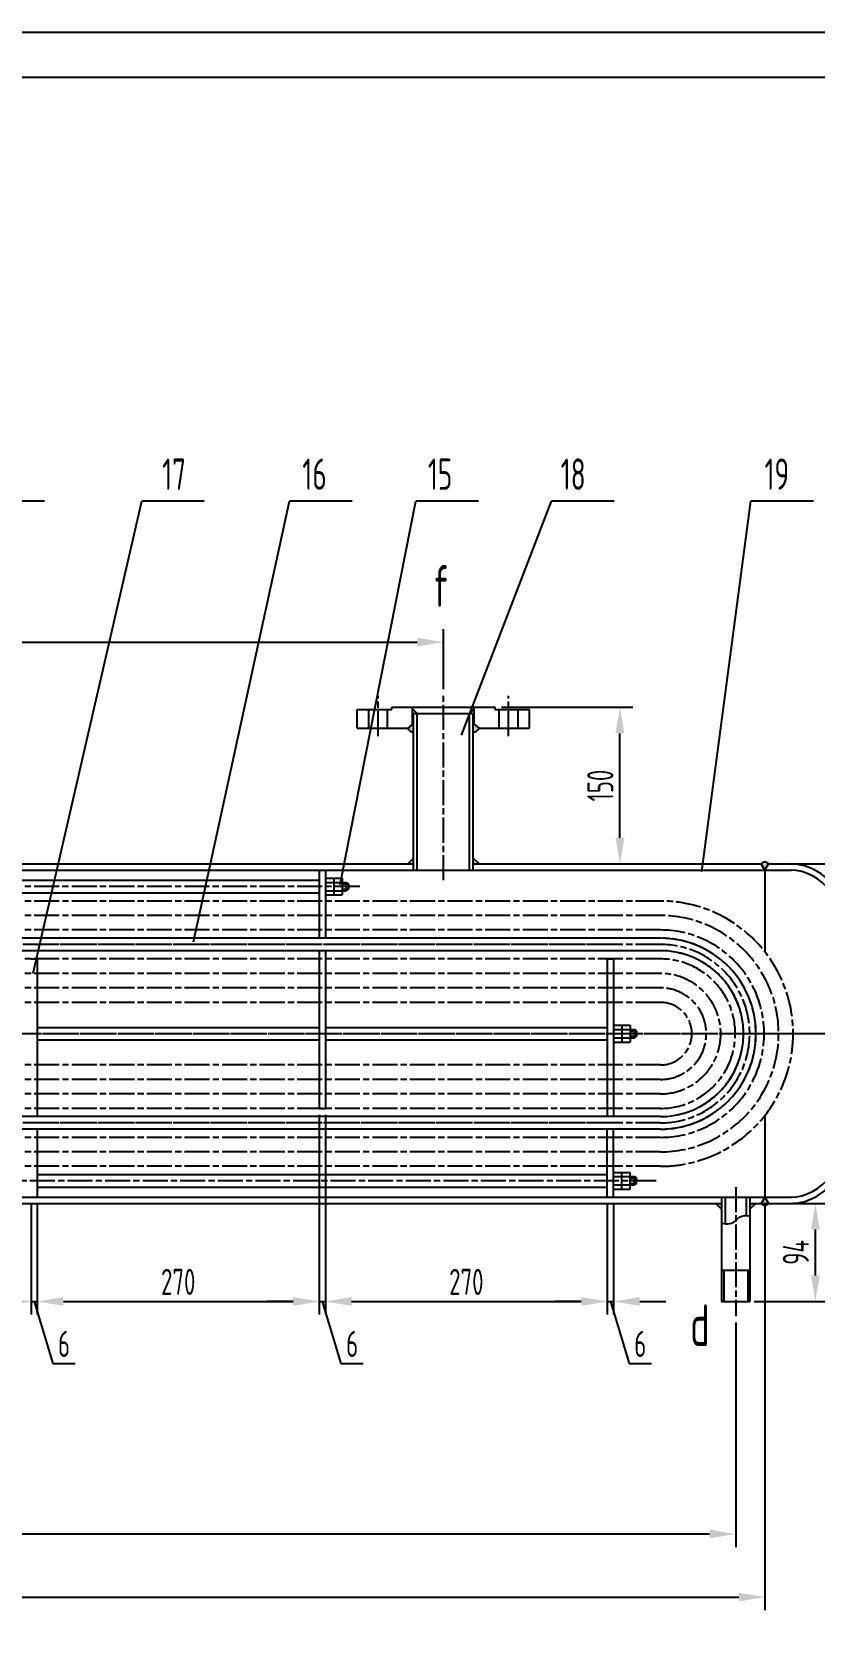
# Model space of a CAD drawing. Extents: x 1875 to 8428, y 2369 to 7964.
# Drawn here: x 3918 to 4668, y 6427 to 7964 of the extents above; entities that cross this region are included whole.
import ezdxf

# ---------------------------------------------------------------- set-up
doc = ezdxf.new("R2010")
doc.units = 0
doc.linetypes.add('ACAD_ISO08W100', pattern=[36, 24, -3, 6, -3])
doc.layers.get('DEFPOINTS').update_dxf_attribs({"linetype": 'CONTINUOUS'})
for name, color, linetype in [('中心线', 1, 'ACAD_ISO08W100'), ('实线', 6, 'CONTINUOUS'), ('文本', 4, 'CONTINUOUS'), ('标注', 3, 'CONTINUOUS')]:
    doc.layers.add(name, color=color, linetype=linetype)
doc.styles.get("Standard").update_dxf_attribs({"font": 'isocp.shx', "width": 0.707, "bigfont": 'hztxt.shx'})
doc.dimstyles.new('ISO-25', dxfattribs={"dimtxt": 2.5, "dimasz": 2.5, "dimexe": 1.25, "dimexo": 0.625, "dimtad": 1, "dimtxsty": 'STANDARD', "dimcen": 2.5, "dimazin": 3, "dimtfac": 1, "dimtmove": 0, "dimatfit": 3})

# ---------------------------------------------------------------- blocks, each defined once
blk = doc.blocks.new('*D2')
at = {"layer": 'DEFPOINTS', "color": 0}
for p in [(3092.1, 6783), (4592.1, 6735.1), (4592.1, 6526.4)]:
    blk.add_point(p, dxfattribs=at)
at = {"layer": '标注', "color": 3}
for p, q in [((3092.1, 6776.7), (3092.1, 6513.9)), ((4592.1, 6728.8), (4592.1, 6513.9)), ((3117.1, 6526.4), (4567.1, 6526.4))]:
    blk.add_line(p, q, dxfattribs=at)
for points in [[(3117.1, 6530.5), (3117.1, 6522.2), (3092.1, 6526.4)], [(4567.1, 6530.5), (4567.1, 6522.2), (4592.1, 6526.4)]]:
    blk.add_solid(points, dxfattribs=at)
at = {"layer": '标注', "color": 4, "insert": (3845.7, 6545.1), "char_height": 25, "attachment_point": 5}
blk.add_mtext('1500', dxfattribs=at)
blk = doc.blocks.new('*D4')
at = {"layer": 'DEFPOINTS', "color": 0}
for p in [(4312.1, 7380.4), (4312.1, 7329), (3092.1, 7228)]:
    blk.add_point(p, dxfattribs=at)
at = {"layer": '标注', "color": 3}
for p, q in [((3092.1, 7234.2), (3092.1, 7392.9)), ((3117.1, 7380.4), (4287.1, 7380.4)), ((4312.1, 7335.2), (4312.1, 7392.9))]:
    blk.add_line(p, q, dxfattribs=at)
for points in [[(3117.1, 7384.5), (3117.1, 7376.2), (3092.1, 7380.4)], [(4287.1, 7384.5), (4287.1, 7376.2), (4312.1, 7380.4)]]:
    blk.add_solid(points, dxfattribs=at)
at = {"layer": '标注', "color": 4, "insert": (3702.1, 7399.1), "char_height": 25, "attachment_point": 5}
blk.add_mtext('1220', dxfattribs=at)
blk = doc.blocks.new('*D5')
at = {"layer": 'DEFPOINTS', "color": 0}
for p in [(4620.1, 6849), (3092.1, 6776.7), (4620.1, 6466)]:
    blk.add_point(p, dxfattribs=at)
at = {"layer": '标注', "color": 3}
for p, q in [((4620.1, 6842.7), (4620.1, 6453.5)), ((3092.1, 6770.5), (3092.1, 6453.5)), ((3117.1, 6466), (4595.1, 6466))]:
    blk.add_line(p, q, dxfattribs=at)
for points in [[(3117.1, 6470.2), (3117.1, 6461.8), (3092.1, 6466)], [(4595.1, 6470.2), (4595.1, 6461.8), (4620.1, 6466)]]:
    blk.add_solid(points, dxfattribs=at)
at = {"layer": '标注', "color": 4, "insert": (3856.1, 6484.8), "char_height": 25, "attachment_point": 5}
blk.add_mtext('1528', dxfattribs=at)
blk = doc.blocks.new('*D11')
at = {"layer": 'DEFPOINTS', "color": 0}
for p in [(3917.1, 6849), (3923.1, 6849), (3923.1, 6749)]:
    blk.add_point(p, dxfattribs=at)
at = {"layer": '标注', "color": 3}
for p, q in [((3917.1, 6842.7), (3917.1, 6736.5)), ((3923.1, 6842.7), (3923.1, 6736.5)), ((3892.1, 6749), (3867.1, 6749)), ((3917.1, 6749), (3923.1, 6749)), ((3917.1, 6749), (3923.1, 6749)), ((3920.1, 6749), (3937.9, 6689.7)), ((3948.1, 6749), (3973.1, 6749)), ((3937.9, 6689.7), (3959.4, 6689.7))]:
    blk.add_line(p, q, dxfattribs=at)
for points in [[(3892.1, 6753.2), (3892.1, 6744.9), (3917.1, 6749)], [(3948.1, 6753.2), (3948.1, 6744.9), (3923.1, 6749)]]:
    blk.add_solid(points, dxfattribs=at)
at = {"layer": '标注', "color": 4, "insert": (3948.7, 6708.4), "char_height": 25, "attachment_point": 5}
blk.add_mtext('6', dxfattribs=at)
blk = doc.blocks.new('*D12')
at = {"layer": 'DEFPOINTS', "color": 0}
for p in [(4193.1, 6933.9), (3923.1, 6849), (4193.1, 6749)]:
    blk.add_point(p, dxfattribs=at)
at = {"layer": '标注', "color": 3}
for p, q in [((4193.1, 6927.7), (4193.1, 6736.5)), ((3923.1, 6842.7), (3923.1, 6736.5)), ((3948.1, 6749), (4168.1, 6749))]:
    blk.add_line(p, q, dxfattribs=at)
for points in [[(3948.1, 6753.2), (3948.1, 6744.9), (3923.1, 6749)], [(4168.1, 6753.2), (4168.1, 6744.9), (4193.1, 6749)]]:
    blk.add_solid(points, dxfattribs=at)
at = {"layer": '标注', "color": 4, "insert": (4058.1, 6767.8), "char_height": 25, "attachment_point": 5}
blk.add_mtext('270', dxfattribs=at)
blk = doc.blocks.new('*D13')
at = {"layer": 'DEFPOINTS', "color": 0}
for p in [(4193.1, 6933.9), (4199.1, 6933.9), (4199.1, 6749)]:
    blk.add_point(p, dxfattribs=at)
at = {"layer": '标注', "color": 3}
for p, q in [((4193.1, 6927.7), (4193.1, 6736.5)), ((4199.1, 6927.7), (4199.1, 6736.5)), ((4168.1, 6749), (4143.1, 6749)), ((4193.1, 6749), (4199.1, 6749)), ((4193.1, 6749), (4199.1, 6749)), ((4196.1, 6749), (4213.9, 6689.7)), ((4224.1, 6749), (4249.1, 6749)), ((4213.9, 6689.7), (4235.4, 6689.7))]:
    blk.add_line(p, q, dxfattribs=at)
for points in [[(4168.1, 6753.2), (4168.1, 6744.9), (4193.1, 6749)], [(4224.1, 6753.2), (4224.1, 6744.9), (4199.1, 6749)]]:
    blk.add_solid(points, dxfattribs=at)
at = {"layer": '标注', "color": 4, "insert": (4224.7, 6708.4), "char_height": 25, "attachment_point": 5}
blk.add_mtext('6', dxfattribs=at)
blk = doc.blocks.new('*D14')
at = {"layer": 'DEFPOINTS', "color": 0}
for p in [(4199.1, 6933.9), (4469.1, 6849), (4469.1, 6749)]:
    blk.add_point(p, dxfattribs=at)
at = {"layer": '标注', "color": 3}
for p, q in [((4199.1, 6927.7), (4199.1, 6736.5)), ((4469.1, 6842.7), (4469.1, 6736.5)), ((4224.1, 6749), (4444.1, 6749))]:
    blk.add_line(p, q, dxfattribs=at)
for points in [[(4224.1, 6753.2), (4224.1, 6744.9), (4199.1, 6749)], [(4444.1, 6753.2), (4444.1, 6744.9), (4469.1, 6749)]]:
    blk.add_solid(points, dxfattribs=at)
at = {"layer": '标注', "color": 4, "insert": (4334.1, 6767.8), "char_height": 25, "attachment_point": 5}
blk.add_mtext('270', dxfattribs=at)
blk = doc.blocks.new('*D15')
at = {"layer": 'DEFPOINTS', "color": 0}
for p in [(4469.1, 6849), (4475.1, 6849), (4475.1, 6749)]:
    blk.add_point(p, dxfattribs=at)
at = {"layer": '标注', "color": 3}
for p, q in [((4469.1, 6842.7), (4469.1, 6736.5)), ((4475.1, 6842.7), (4475.1, 6736.5)), ((4444.1, 6749), (4419.1, 6749)), ((4469.1, 6749), (4475.1, 6749)), ((4469.1, 6749), (4475.1, 6749)), ((4472.1, 6749), (4489.9, 6689.7)), ((4500.1, 6749), (4525.1, 6749)), ((4489.9, 6689.7), (4511.4, 6689.7))]:
    blk.add_line(p, q, dxfattribs=at)
for points in [[(4444.1, 6753.2), (4444.1, 6744.9), (4469.1, 6749)], [(4500.1, 6753.2), (4500.1, 6744.9), (4475.1, 6749)]]:
    blk.add_solid(points, dxfattribs=at)
at = {"layer": '标注', "color": 4, "insert": (4500.7, 6708.4), "char_height": 25, "attachment_point": 5}
blk.add_mtext('6', dxfattribs=at)
blk = doc.blocks.new('*D16')
at = {"layer": 'DEFPOINTS', "color": 0}
for p in [(4361.6, 7318), (4481.2, 7318), (4340.6, 7168)]:
    blk.add_point(p, dxfattribs=at)
at = {"layer": '标注', "color": 3}
for p, q in [((4367.8, 7318), (4493.7, 7318)), ((4481.2, 7193), (4481.2, 7293)), ((4346.8, 7168), (4493.7, 7168))]:
    blk.add_line(p, q, dxfattribs=at)
for points in [[(4477, 7293), (4485.4, 7293), (4481.2, 7318)], [(4477, 7193), (4485.4, 7193), (4481.2, 7168)]]:
    blk.add_solid(points, dxfattribs=at)
at = {"layer": '标注', "color": 4, "insert": (4462.4, 7243), "char_height": 25, "attachment_point": 5, "rotation": 90}
blk.add_mtext('150', dxfattribs=at)
blk = doc.blocks.new('*D19')
at = {"layer": 'DEFPOINTS', "color": 0}
for p in [(4611.2, 6843), (4668.4, 6843), (4603.6, 6749)]:
    blk.add_point(p, dxfattribs=at)
at = {"layer": '标注', "color": 3}
for p, q in [((4617.5, 6843), (4680.9, 6843)), ((4668.4, 6774), (4668.4, 6818)), ((4609.8, 6749), (4680.9, 6749))]:
    blk.add_line(p, q, dxfattribs=at)
for points in [[(4664.3, 6818), (4672.6, 6818), (4668.4, 6843)], [(4664.3, 6774), (4672.6, 6774), (4668.4, 6749)]]:
    blk.add_solid(points, dxfattribs=at)
at = {"layer": '标注', "color": 4, "insert": (4649.7, 6796), "char_height": 25, "attachment_point": 5, "rotation": 90}
blk.add_mtext('94', dxfattribs=at)
blk = doc.blocks.new('*D24')
at = {"layer": 'DEFPOINTS', "color": 0}
for p in [(4616.6, 7168), (4839, 7168), (4616.6, 6843)]:
    blk.add_point(p, dxfattribs=at)
at = {"layer": '标注', "color": 3}
for p, q in [((4622.9, 7168), (4851.5, 7168)), ((4839, 6868), (4839, 7143)), ((4622.9, 6843), (4851.5, 6843))]:
    blk.add_line(p, q, dxfattribs=at)
for points in [[(4834.8, 7143), (4843.1, 7143), (4839, 7168)], [(4834.8, 6868), (4843.1, 6868), (4839, 6843)]]:
    blk.add_solid(points, dxfattribs=at)
at = {"layer": '标注', "color": 4, "insert": (4820.2, 7005.5), "char_height": 25, "attachment_point": 5, "rotation": 90}
blk.add_mtext('%%c325x6', dxfattribs=at)

msp = doc.modelspace()

# ---------------------------------------------------------------- hatches: boundary and pattern name
at = {"layer": '实线'}
h = msp.add_hatch(color=7, dxfattribs=at)
h.paths.add_polyline_path([(4282.586, 7316.47), (4282.586, 7311.97), (4287.086, 7311.97)])
h.paths.add_polyline_path([(4341.586, 7316.47), (4337.086, 7311.97), (4341.586, 7311.97)])
h = msp.add_hatch(color=7, dxfattribs=at)
h.paths.add_polyline_path([(4283.586, 7301.887), (4282.586, 7301.887), (4277.919, 7297.97, 0.21953224), (4283.586, 7293.784)])
h.paths.add_polyline_path([(4340.586, 7293.784, 0.21953224), (4346.254, 7297.97), (4341.586, 7301.887), (4340.586, 7301.887)])
h = msp.add_hatch(color=7, dxfattribs=at)
h.paths.add_polyline_path([(4283.586, 7167.97), (4277.93, 7167.97), (4283.586, 7173.627)])
h.paths.add_polyline_path([(4346.243, 7167.97), (4340.586, 7167.97), (4340.586, 7173.627)])
h = msp.add_hatch(color=7, dxfattribs=at)
h.paths.add_polyline_path([(4623.55, 7167.97), (4623.311, 7167.97, 0.56477012), (4616.622, 7167.97), (4620.086, 7161.97)])
h.paths.add_polyline_path([(4620.086, 6848.97), (4616.622, 6842.97, 0.58529283), (4623.429, 6843.181)])
h = msp.add_hatch(color=7, dxfattribs=at)
h.paths.add_polyline_path([(4578.586, 6837.314), (4572.93, 6842.97), (4578.586, 6842.97)])
h.paths.add_polyline_path([(4605.586, 6837.314), (4605.586, 6842.97), (4611.243, 6842.97)])

# ---------------------------------------------------------------- linework, layer by layer
at = {"layer": '中心线', "color": 7}
for p, q in [((4249.586, 7290.406), (4249.586, 7328.954)), ((4312.086, 7152.33), (4312.086, 7328.954)), ((4374.586, 7290.406), (4374.586, 7328.954)), ((4232.062, 7146.33), (3058.086, 7146.33)), ((4520.086, 7132.47), (3058.086, 7132.47)), ((4520.086, 7118.61), (3058.086, 7118.61)), ((4520.086, 7118.61), (3058.086, 7118.61)), ((4520.086, 7104.75), (3058.086, 7104.75)), ((4473.122, 7090.89), (3011.122, 7090.89)), ((4520.086, 7090.89), (3058.086, 7090.89)), ((4520.086, 7077.03), (3058.086, 7077.03)), ((4520.086, 7063.17), (3058.086, 7063.17)), ((4520.086, 7049.31), (3058.086, 7049.31)), ((4520.086, 7035.45), (3058.086, 7035.45)), ((2884.094, 7005.47), (4725.552, 7005.47)), ((2931.058, 7005.47), (4772.516, 7005.47)), ((4520.086, 6975.49), (3058.086, 6975.49)), ((4520.086, 6961.63), (3058.086, 6961.63)), ((4520.086, 6947.77), (3058.086, 6947.77)), ((4520.086, 6947.77), (3058.086, 6947.77)), ((4473.122, 6920.05), (3011.122, 6920.05)), ((4520.086, 6933.91), (3058.086, 6933.91)), ((4520.086, 6920.05), (3058.086, 6920.05)), ((4520.086, 6906.19), (3058.086, 6906.19)), ((4520.086, 6906.19), (3058.086, 6906.19)), ((4520.086, 6892.33), (3058.086, 6892.33)), ((4520.086, 6892.33), (3058.086, 6892.33)), ((4520.086, 6878.47), (3058.086, 6878.47)), ((4516.044, 6864.61), (3058.086, 6864.61)), ((4592.086, 6858.61), (4592.086, 6735.093))]:
    msp.add_line(p, q, dxfattribs=at)
for radius in [127, 113.14, 99.28, 91.42, 85.42, 79.42, 71.56, 57.7, 43.84, 29.98]:
    msp.add_arc((4520.086, 7005.47), radius, 270, 90, dxfattribs=at)
at = {"layer": '实线', "color": 7}
for p, q in [((4229.586, 7315.97), (4262.586, 7315.97)), ((4229.586, 7297.97), (4229.586, 7315.97)), ((4240.586, 7297.97), (4240.586, 7315.97)), ((4258.586, 7297.97), (4258.586, 7315.97)), ((4262.586, 7317.97), (4361.586, 7317.97)), ((4262.586, 7315.97), (4262.586, 7317.97)), ((4282.586, 7301.887), (4282.586, 7317.97)), ((4282.586, 7316.47), (4287.086, 7311.97)), ((4282.586, 7311.97), (4341.586, 7311.97)), ((4283.586, 7161.97), (4283.586, 7311.97)), ((4287.086, 7161.97), (4287.086, 7311.97)), ((4341.586, 7316.47), (4337.086, 7311.97)), ((4337.086, 7161.97), (4337.086, 7311.97)), ((4340.586, 7161.97), (4340.586, 7311.97)), ((4341.586, 7301.887), (4341.586, 7317.97)), ((4361.586, 7315.97), (4361.586, 7317.97)), ((4361.586, 7315.97), (4394.586, 7315.97)), ((4365.586, 7297.97), (4365.586, 7315.97)), ((4383.586, 7297.97), (4383.586, 7315.97)), ((4394.586, 7297.97), (4394.586, 7315.97)), ((4229.586, 7297.97), (4277.919, 7297.97)), ((4282.586, 7301.887), (4277.919, 7297.97)), ((4282.586, 7301.887), (4283.586, 7301.887)), ((4341.586, 7301.887), (4340.586, 7301.887)), ((4341.586, 7301.887), (4346.254, 7297.97)), ((4346.254, 7297.97), (4394.586, 7297.97)), ((3220.586, 7167.97), (4283.586, 7167.97)), ((4277.93, 7167.97), (4283.586, 7173.627)), ((4346.243, 7167.97), (4340.586, 7173.627)), ((4340.586, 7167.97), (4616.622, 7167.97)), ((4620.086, 7161.97), (4616.622, 7167.97)), ((4620.086, 7161.97), (4623.55, 7167.97)), ((4623.311, 7167.97), (4645.086, 7167.97)), ((3104.396, 7161.97), (4645.086, 7161.97)), ((3647.086, 7152.33), (4193.086, 7152.33)), ((4193.086, 7161.97), (4193.086, 7096.89)), ((4199.086, 7161.97), (4199.086, 7096.89)), ((4199.086, 7154.33), (4215.086, 7154.33)), ((4199.086, 7150.33), (4219.086, 7150.33)), ((4207.086, 7154.33), (4207.086, 7138.33)), ((4215.086, 7154.33), (4215.086, 7138.33)), ((4219.086, 7150.33), (4219.086, 7142.33)), ((4219.086, 7150.33), (4221.086, 7148.83)), ((4620.086, 7161.97), (4620.086, 7083.758)), ((3647.086, 7140.33), (4193.086, 7140.33)), ((4199.086, 7142.33), (4219.086, 7142.33)), ((4199.086, 7138.33), (4215.086, 7138.33)), ((4215.086, 7148.83), (4221.086, 7148.83)), ((4215.086, 7143.83), (4221.086, 7143.83)), ((4219.086, 7142.33), (4221.086, 7143.83)), ((4221.086, 7148.83), (4221.086, 7143.83)), ((4473.122, 7096.89), (3013.122, 7096.89)), ((4520.086, 7096.89), (3060.086, 7096.89)), ((4473.122, 7084.89), (3013.122, 7084.89)), ((4520.086, 7084.89), (3060.086, 7084.89)), ((3917.086, 7077.03), (3923.086, 7077.03)), ((3923.086, 7077.03), (3923.086, 6926.05)), ((4193.086, 7084.89), (4193.086, 6933.91)), ((4199.086, 7084.89), (4199.086, 6933.91)), ((4469.086, 7077.03), (4469.086, 6926.05)), ((4469.086, 7077.03), (4475.086, 7077.03)), ((4475.086, 7077.03), (4475.086, 6926.05)), ((3923.086, 7011.47), (4193.086, 7011.47)), ((4199.086, 7011.47), (4469.086, 7011.47)), ((4475.086, 7013.47), (4491.086, 7013.47)), ((4483.086, 7013.47), (4483.086, 6997.47)), ((4491.086, 7013.47), (4491.086, 6997.47)), ((3923.086, 6999.47), (4193.086, 6999.47)), ((4199.086, 6999.47), (4469.086, 6999.47)), ((4475.086, 7009.47), (4495.086, 7009.47)), ((4475.086, 7001.47), (4495.086, 7001.47)), ((4475.086, 6997.47), (4491.086, 6997.47)), ((4491.086, 7007.97), (4497.086, 7007.97)), ((4491.086, 7002.97), (4497.086, 7002.97)), ((4495.086, 7009.47), (4495.086, 7001.47)), ((4495.086, 7009.47), (4497.086, 7007.97)), ((4495.086, 7001.47), (4497.086, 7002.97)), ((4497.086, 7007.97), (4497.086, 7002.97)), ((3995.086, 6926.05), (3060.086, 6926.05)), ((4473.122, 6926.05), (3948.122, 6926.05)), ((4520.086, 6926.05), (3995.086, 6926.05)), ((4193.086, 6933.91), (4199.086, 6933.91)), ((4620.086, 6927.183), (4620.086, 6848.97)), ((3995.086, 6914.05), (3060.086, 6914.05)), ((3923.086, 6914.05), (3923.086, 6848.97)), ((4473.122, 6914.05), (3948.122, 6914.05)), ((4520.086, 6914.05), (3995.086, 6914.05)), ((4469.086, 6848.97), (4469.086, 6914.05)), ((4475.086, 6848.97), (4475.086, 6914.05)), ((3923.086, 6870.61), (4469.086, 6870.61)), ((3923.086, 6858.61), (4469.086, 6858.61)), ((4475.086, 6872.61), (4491.086, 6872.61)), ((4475.086, 6868.61), (4495.086, 6868.61)), ((4475.086, 6860.61), (4495.086, 6860.61)), ((4483.086, 6856.61), (4483.086, 6872.61)), ((4491.086, 6856.61), (4491.086, 6872.61)), ((4491.086, 6867.11), (4497.086, 6867.11)), ((4491.086, 6862.11), (4497.086, 6862.11)), ((4495.086, 6860.61), (4495.086, 6868.61)), ((4495.086, 6868.61), (4497.086, 6867.11)), ((4495.086, 6860.61), (4497.086, 6862.11)), ((4497.086, 6862.11), (4497.086, 6867.11)), ((3102.086, 6848.97), (4645.086, 6848.97)), ((3235.586, 6842.97), (4578.586, 6842.97)), ((4475.086, 6856.61), (4491.086, 6856.61)), ((4572.93, 6842.97), (4578.586, 6837.314)), ((4578.586, 6848.97), (4578.586, 6748.97)), ((4582.086, 6848.97), (4582.086, 6823.474)), ((4602.086, 6848.97), (4602.086, 6831.282)), ((4605.586, 6848.97), (4605.586, 6748.97)), ((4611.243, 6842.97), (4605.586, 6837.314)), ((4605.586, 6842.97), (4616.622, 6842.97)), ((4620.086, 6848.97), (4616.622, 6842.97)), ((4620.086, 6848.97), (4623.55, 6842.97)), ((4623.55, 6842.97), (4645.086, 6842.97)), ((4578.586, 6778.97), (4605.586, 6778.97)), ((4580.586, 6778.97), (4580.586, 6748.97)), ((4603.586, 6778.97), (4603.586, 6748.97)), ((4578.586, 6748.97), (4605.586, 6748.97))]:
    msp.add_line(p, q, dxfattribs=at)
for centre, radius, start, end in [((4285.29, 7302.02), 8.41, 208.783254, 258.310665), ((4338.882, 7302.02), 8.41, 281.689335, 331.216746), ((4619.967, 7165.954), 3.905, 29.223173, 148.912927), ((4520.086, 7005.47), 91.42, 270, 90), ((4520.086, 7005.47), 79.42, 270, 90), ((4619.967, 6844.987), 3.905, 211.087073, 330.776827)]:
    msp.add_arc(centre, radius, start, end, dxfattribs=at)
msp.add_ellipse((4645.086, 7005.47), major_axis=(0, 156.5), ratio=0.5, start_param=3.14159265, end_param=6.28318531, dxfattribs=at)
for points, knots in [([(4645.086, 6842.97), (4648.249, 6842.97), (4651.411, 6843.304), (4657.661, 6844.623), (4660.749, 6845.608), (4666.796, 6848.189), (4669.756, 6849.785), (4678.207, 6855.299), (4683.478, 6859.992), (4693.306, 6871.212), (4697.866, 6877.743), (4706.173, 6892.375), (4709.921, 6900.477), (4716.498, 6917.945), (4719.327, 6927.31), (4723.974, 6946.942), (4725.791, 6957.208), (4728.352, 6978.24), (4729.094, 6989.006), (4729.478, 7010.612), (4729.119, 7021.453), (4727.312, 7042.782), (4725.865, 7053.27), (4721.932, 7073.481), (4719.447, 7083.204), (4713.523, 7101.509), (4710.084, 7110.091), (4702.357, 7125.783), (4698.068, 7132.894), (4688.748, 7145.367), (4683.715, 7150.73), (4674.453, 7158.267), (4670.373, 7160.91), (4661.936, 7165.004), (4657.577, 7166.452), (4650.479, 7167.728), (4647.783, 7167.97), (4645.086, 7167.97)], [3.14159265, 3.14159265, 3.14159265, 3.14159265, 3.24671771, 3.24671771, 3.35184276, 3.35184276, 3.45696782, 3.45696782, 3.66028778, 3.66028778, 3.86360774, 3.86360774, 4.06692769, 4.06692769, 4.27024765, 4.27024765, 4.47356761, 4.47356761, 4.67688757, 4.67688757, 4.88020753, 4.88020753, 5.08352748, 5.08352748, 5.28684744, 5.28684744, 5.4901674, 5.4901674, 5.69348736, 5.69348736, 5.89680732, 5.89680732, 6.04517862, 6.04517862, 6.19354992, 6.19354992, 6.28318531, 6.28318531, 6.28318531, 6.28318531]), ([(4578.586, 6823.872), (4581.416, 6823.416), (4590.281, 6822.907), (4595.082, 6831.484), (4601.807, 6831.629), (4605.586, 6830.769)], [14.42845988, 14.42845988, 14.42845988, 14.42845988, 19.60404357, 30.72121902, 42.04342426, 42.04342426, 42.04342426, 42.04342426])]:
    msp.add_open_spline(points, degree=3, knots=knots, dxfattribs=at)
at = {"layer": '标注', "color": 7}
for p, q in [((3930.094, 7515.304), (3870.094, 7515.304)), ((3919.16, 7063.243), (4023.081, 7515.304)), ((4083.081, 7515.304), (4023.081, 7515.304)), ((4072.811, 7093.544), (4164.793, 7515.304)), ((4224.793, 7515.304), (4164.793, 7515.304)), ((4213.278, 7148.285), (4285.702, 7515.304)), ((4345.702, 7515.304), (4285.702, 7515.304)), ((4329.372, 7291.27), (4415.575, 7515.304)), ((4475.575, 7515.304), (4415.575, 7515.304)), ((4559.488, 7160.719), (4606.525, 7515.304)), ((4666.525, 7515.304), (4606.525, 7515.304))]:
    msp.add_line(p, q, dxfattribs=at)
for points in [[(2250.174, 7964.473), (5878.972, 7964.473), (5878.972, 5305.077), (2250.174, 5305.077)], [(2317.071, 7921.486), (5831.188, 7921.486), (5831.188, 5357.616), (2317.071, 5357.616)]]:
    msp.add_lwpolyline(points, close=True, dxfattribs=at)

# ---------------------------------------------------------------- texts
at = {"layer": '文本', "color": 7, "attachment_point": 1}
for s, insert, char_height, width in [('17', (4042.68, 7556.202), 30, 70.4632), ('16', (4177.017, 7556.202), 30, 70.4632), ('15', (4297.212, 7556.202), 30, 70.4632), ('18', (4424.478, 7556.202), 30, 70.4632), ('19', (4619.709, 7556.202), 30, 70.4632), ('f', (4301.73, 7454.072), 40, 54.83925), ('d', (4548.504, 6746.297), 40, 54.83925)]:
    msp.add_mtext(s, dxfattribs=dict(at, insert=insert, char_height=char_height, width=width))

# ---------------------------------------------------------------- dimensions: what is measured, and where the dimension line sits
at = {"layer": '标注', "color": 7}
for base, p1, p2, override, picture, middle in [((4312.086, 7380.372), (3092.086, 7227.97), (4312.086, 7328.954), {"dimscale": 10, "dimclrd": 3, "dimclre": 3, "dimclrt": 4}, '*D4', (3702.086, 7399.122)), ((4193.086, 6749.031), (3923.086, 6848.97), (4193.086, 6933.91), {"dimscale": 10, "dimclrd": 3, "dimclre": 3, "dimclrt": 4, "dimtmove": 1}, '*D12', (4058.086, 6767.783)), ((4199.086, 6749.031), (4193.086, 6933.91), (4199.086, 6933.91), {"dimscale": 10, "dimclrd": 3, "dimclre": 3, "dimclrt": 4, "dimtmove": 1}, '*D13', (4220.149, 6708.406)), ((4469.086, 6749.031), (4199.086, 6933.91), (4469.086, 6848.97), {"dimscale": 10, "dimclrd": 3, "dimclre": 3, "dimclrt": 4, "dimtmove": 1}, '*D14', (4334.086, 6767.783)), ((4620.086, 6466.007), (3092.086, 6776.72), (4620.086, 6848.97), {"dimscale": 10, "dimclrd": 3, "dimclre": 3, "dimclrt": 4}, '*D5', (3856.086, 6484.757)), ((3923.086, 6749.031), (3917.086, 6848.97), (3923.086, 6848.97), {"dimscale": 10, "dimclrd": 3, "dimclre": 3, "dimclrt": 4, "dimtmove": 1}, '*D11', (3944.149, 6708.406)), ((4475.086, 6749.031), (4469.086, 6848.97), (4475.086, 6848.97), {"dimscale": 10, "dimclrd": 3, "dimclre": 3, "dimclrt": 4, "dimtmove": 1}, '*D15', (4496.149, 6708.406))]:
    dim = msp.add_linear_dim(base=base, p1=p1, p2=p2, dimstyle='ISO-25', override=override, dxfattribs=at)
    dim.commit()
    dim.dimension.update_dxf_attribs({"geometry": picture, "text_midpoint": middle})
for base, p1, p2, picture, middle in [((4481.185, 7317.97), (4340.586, 7167.97), (4361.586, 7317.97), '*D16', (4462.435, 7242.97)), ((4668.417, 6842.97), (4603.586, 6748.97), (4611.243, 6842.97), '*D19', (4649.667, 6795.97))]:
    dim = msp.add_linear_dim(base=base, p1=p1, p2=p2, angle=90, dimstyle='ISO-25', override={"dimscale": 10, "dimclrd": 3, "dimclre": 3, "dimclrt": 4}, dxfattribs=at)
    dim.commit()
    dim.dimension.update_dxf_attribs({"geometry": picture, "text_midpoint": middle})
dim = msp.add_linear_dim(base=(4838.977, 7167.97), p1=(4616.622, 6842.97), p2=(4616.622, 7167.97), angle=90, text='%%c325x6', dimstyle='ISO-25', override={"dimscale": 10, "dimclrd": 3, "dimclre": 3, "dimclrt": 4}, dxfattribs=at)
dim.commit()
dim.dimension.update_dxf_attribs({"geometry": '*D24', "text_midpoint": (4820.227, 7005.47)})
dim = msp.add_linear_dim(base=(4592.086, 6526.36), p1=(3092.086, 6782.97), p2=(4592.086, 6735.093), dimstyle='ISO-25', override={"dimscale": 10, "dimclrd": 3, "dimclre": 3, "dimclrt": 4}, dxfattribs=at)
dim.commit()
dim.dimension.update_dxf_attribs({"geometry": '*D2', "text_midpoint": (3845.722, 6526.36), "dimtype": 160})

doc.saveas('drawing.dxf')
